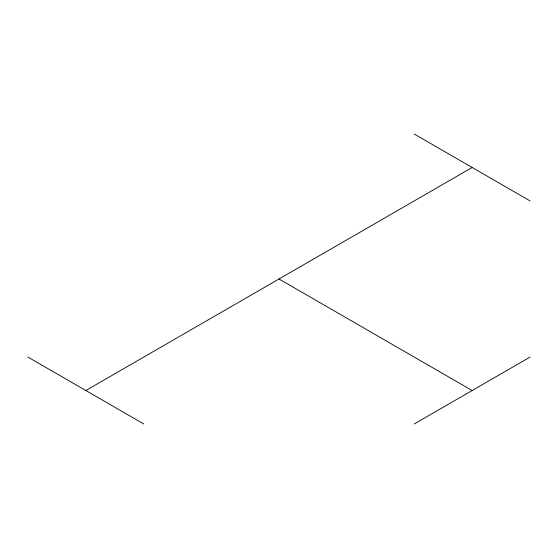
<?xml version="1.0" encoding="UTF-8"?>
<svg xmlns="http://www.w3.org/2000/svg" width="558" height="558" viewBox="0 0 558 558"><rect width="100%" height="100%" fill="white"/><g stroke="black" fill="none" stroke-linecap="round" stroke-linejoin="round"><path stroke-width="0.84" d="M85.848 390.516L472.152 167.484M414.21 423.975L530.1 357.064M414.21 134.025L530.1 200.936M279 279L472.152 390.516M27.9 357.064L143.79 423.975"/></g></svg>
